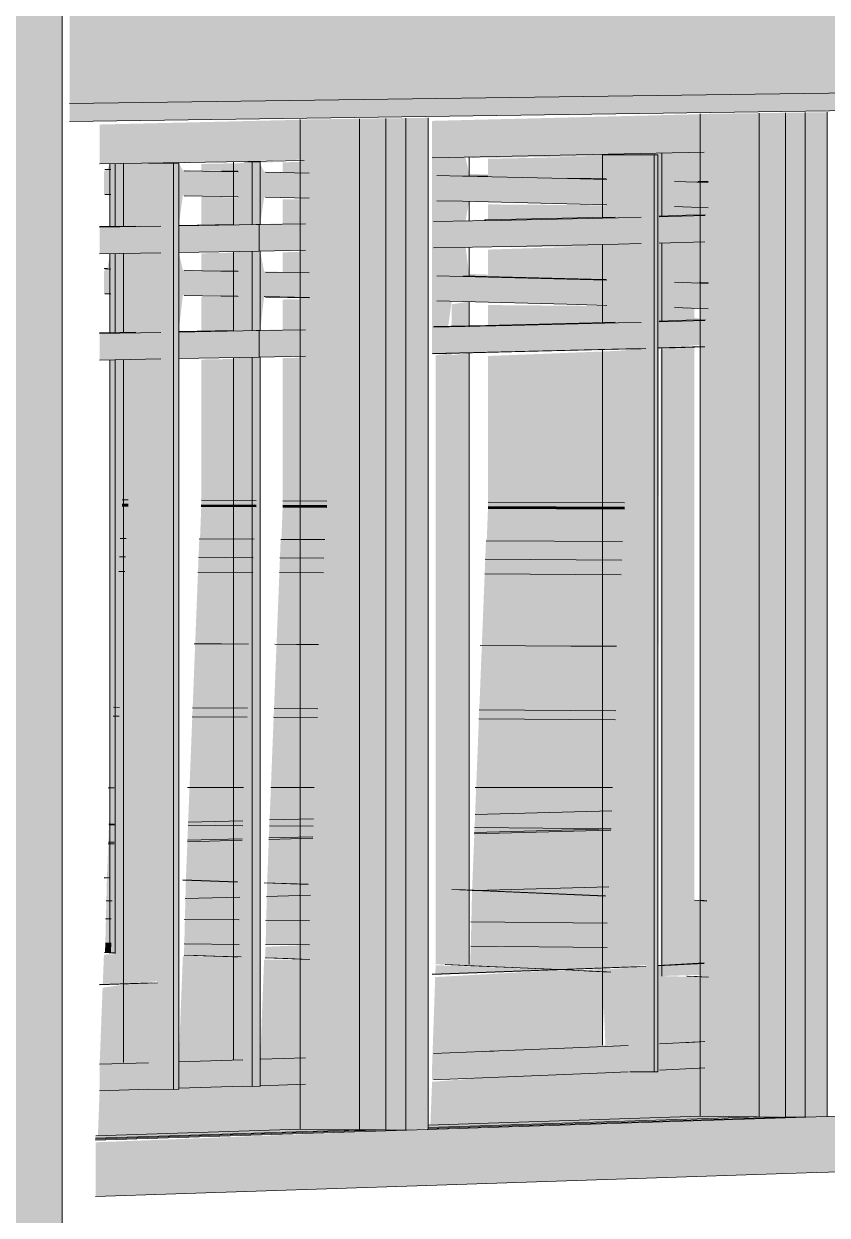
# Model space of a CAD drawing. Header units: inches. Extents: x 30764 to 92544, y -36095 to 66.
# Drawn here: x 92529.20048 to 92529.20887, y 65.98039 to 65.99282 of the extents above; entities that cross this region are included whole.
import ezdxf

# ---------------------------------------------------------------- set-up
doc = ezdxf.new("R2010")
doc.units = ezdxf.units.IN
doc.header["$MEASUREMENT"] = 0
doc.linetypes.add('Dash 1_16_', pattern=[0.12499999999999996, 0.06249999999999998, -0.06249999999999998])
doc.linetypes.add('Hidden', pattern=[0.28125, 0.1875, -0.09374999999999999])
for name, color, linetype, lineweight in [('A-FLOR', 192, 'Continuous', 13), ('A-FLOR-CLRS', 90, 'Dash 1_16_', 9), ('A-FLOR-HRAL', 11, 'Continuous', 9), ('A-FLOR-OTLN', 90, 'Continuous', 9), ('A-GLAZ-CURT', 52, 'Continuous', 9), ('A-GLAZ-CWMG', 51, 'Continuous', 9), ('A-PROP-SBCK', 71, 'Hidden', 50), ('A-WALL-PATT', 111, 'Continuous', 13), ('E-ELEC-EQPM', 71, 'Continuous', 9), ('L-SITE-WALL', 31, 'Continuous', 13), ('S-BEAM', 12, 'Continuous', 9)]:
    doc.layers.add(name, color=color, linetype=linetype, lineweight=lineweight)

# ---------------------------------------------------------------- blocks, each defined once
blk = doc.blocks.new('FP_75-Looking North East Copy 1')
at = {"layer": 'A-WALL-PATT', "lineweight": 9}
for p, q in [((31214.04072678286, 65.98785573092835), (31214.04066434355, 65.98785611553706)), ((31214.04206191655, 65.98784750687611), (31214.04148992946, 65.98785103015734)), ((31214.04279957216, 65.9878429631226), (31214.04234017145, 65.9878457929032)), ((31214.04591134258, 65.9878237954822), (31214.04448492634, 65.98783258180954))]:
    blk.add_line(p, q, dxfattribs=at)

msp = doc.modelspace()

# ---------------------------------------------------------------- hatches: boundary and pattern name
at = {"layer": 'A-FLOR-HRAL', "lineweight": 5, "transparency": 33554466}
for points in [[(92529.20150627717, 65.9895884045859), (92529.20156871645, 65.98961354550667), (92529.20156871645, 65.98999708863326), (92529.20150627717, 65.9899744070406), (92529.20150627717, 65.98961216877046)], [(92529.20494687372, 65.98966580461821), (92529.20512894902, 65.98967420175161), (92529.20512894902, 65.98992345983521), (92529.20494687372, 65.9898964545646), (92529.20494687372, 65.98967298695727)], [(92529.20532685997, 65.9896617739895), (92529.2067532762, 65.98972078893622), (92529.2067532762, 65.98987664475364), (92529.20532685997, 65.98988871301603), (92529.20532685997, 65.98966507418315)], [(92529.20512894902, 65.98378111546864), (92529.20512894902, 65.98938710878122), (92529.20494687372, 65.98936516734481), (92529.20494687372, 65.98378927177848)], [(92529.2067532762, 65.98777749812658), (92529.2067532762, 65.98941316703426), (92529.20532685997, 65.98935701871284), (92529.20532685997, 65.98778631786202), (92529.20552102487, 65.9877851173127)], [(92529.20712857792, 65.9829889533737), (92529.20761302048, 65.98302140502335), (92529.20761302048, 65.98366748049601), (92529.2074816198, 65.98367580173026), (92529.2074801355, 65.98944764738046), (92529.20712857792, 65.98942561860666), (92529.20712857792, 65.98308979449655)], [(92529.20151800191, 65.98280185928246), (92529.20187366613, 65.9828301048188), (92529.20187366613, 65.98290106586495), (92529.20187366613, 65.98290223839987), (92529.20187366613, 65.98932553910565), (92529.20137735433, 65.98931372311141), (92529.20137735433, 65.98311871559453), (92529.20151800191, 65.9831076474134), (92529.20151800191, 65.98283793648882)], [(92529.20156871645, 65.98780955500033), (92529.20156871645, 65.98930568988891), (92529.20150627717, 65.98930454257287), (92529.20150627717, 65.9878099410714)], [(92529.20155491403, 65.98745262962684), (92529.20156871647, 65.98780955500035), (92529.20150627718, 65.98780994107143), (92529.20149247856, 65.98745302698023)], [(92529.20673915585, 65.98741963594875), (92529.2067532762, 65.98777749812656), (92529.20532685996, 65.987786317862), (92529.20531282724, 65.98742871342415), (92529.20550698022, 65.98742747779096)], [(92529.20140826395, 65.98390788518257), (92529.20154746369, 65.98745299660095), (92529.20148503028, 65.98745339393108), (92529.20134591703, 65.9839096171261)], [(92529.20658311316, 65.98371546637455), (92529.20673153386, 65.98742000485528), (92529.20530525254, 65.9874290817985), (92529.20515982335, 65.98377917694042), (92529.2057878336, 65.98375106538641)], [(92529.20139151042, 65.98322707407729), (92529.20140826394, 65.98390788518248), (92529.20134546193, 65.98389802314365), (92529.20132912017, 65.98322760490598)], [(92529.20657198859, 65.9831829975428), (92529.20658311315, 65.98371546637455), (92529.20515982335, 65.98377917694046), (92529.2051466972, 65.98319512420443), (92529.2064744614, 65.98318382732334)], [(92529.20138769242, 65.98312834261574), (92529.2013915104, 65.98322707407728), (92529.20132912014, 65.98322760490592), (92529.20132536188, 65.983130393682)], [(92529.20614031635, 65.98294823460068), (92529.20656402034, 65.98298105156552), (92529.20657198862, 65.98318299754285), (92529.20514655109, 65.9831914007519), (92529.20513875075, 65.98299261970455), (92529.20548320148, 65.98297752729088)], [(92529.20130205946, 65.98279238708999), (92529.201550098, 65.98279969207114), (92529.20156265791, 65.98311933234558), (92529.20131447894, 65.98310876122834), (92529.20130248451, 65.98280321494734)], [(92529.20477540989, 65.98289793413795), (92529.20613000922, 65.98294891234228), (92529.20477939516, 65.9829980897853), (92529.20477548458, 65.98289981117537)]]:
    msp.add_hatch(color=256, dxfattribs=at).paths.add_polyline_path(points, flags=0)
h = msp.add_hatch(color=256, dxfattribs=at)
h.paths.add_polyline_path([(92529.20364150578, 65.98779673864777), (92529.20364150578, 65.98934428099659), (92529.20318210509, 65.98933517671229), (92529.20318210509, 65.987799579188)], flags=0)
h.paths.add_polyline_path([(92529.20290385016, 65.9878012996779), (92529.20290385016, 65.9893302228424), (92529.2023318631, 65.98931971263491), (92529.2023318631, 65.98780483635565)], flags=0)
h.paths.add_polyline_path([(92529.2023318631, 65.98960317202801), (92529.20290385016, 65.98961355852214), (92529.20290385016, 65.9899707031381), (92529.2023318631, 65.98997441480915), (92529.2023318631, 65.9896121768197)], flags=0)
h.paths.add_polyline_path([(92529.20318210509, 65.98961866282055), (92529.20364150578, 65.98963967599128), (92529.20364150578, 65.98995490884697), (92529.20318210509, 65.9899461599009), (92529.20318210509, 65.98963837477487)], flags=0)
h = msp.add_hatch(color=256, dxfattribs=at)
h.paths.add_polyline_path([(92529.20652091416, 65.98296693938128), (92529.20697382811, 65.98299976628263), (92529.20697382811, 65.98943363512441), (92529.20652091416, 65.98939897526616), (92529.20652091416, 65.982983875923)], flags=0)
h.paths.add_polyline_path([(92529.20512894903, 65.9829932650258), (92529.20512894903, 65.98378111546869), (92529.20494687374, 65.98378927177858), (92529.20494491849, 65.98938307556699), (92529.20477961597, 65.98936516787151), (92529.20477961597, 65.98300722642452)], flags=0)
h = msp.add_hatch(color=256, dxfattribs=at)
h.paths.add_polyline_path([(92529.20362757644, 65.98743943873839), (92529.20364150581, 65.9877967386478), (92529.20318210508, 65.98779957918798), (92529.20316820388, 65.98744236228839)], flags=0)
h.paths.add_polyline_path([(92529.20288996602, 65.98744413305661), (92529.20290385016, 65.98780129967787), (92529.2023318631, 65.98780483635566), (92529.20231801397, 65.9874477730877)], flags=0)
h = msp.add_hatch(color=256, dxfattribs=at)
h.paths.add_polyline_path([(92529.20347752018, 65.98383899725397), (92529.20362005754, 65.98743980648443), (92529.2031607002, 65.98744272986329), (92529.20301892635, 65.98385479021229)], flags=0)
h.paths.add_polyline_path([(92529.20274115926, 65.98386435589717), (92529.20288247152, 65.98744450052789), (92529.20231053839, 65.98744814034598), (92529.20217017292, 65.98388401940745)], flags=0)
at = {"layer": 'A-GLAZ-CURT', "lineweight": 5, "transparency": 33554458}
h = msp.add_hatch(color=256, dxfattribs=at)
h.paths.add_polyline_path([(92529.2036415058, 65.99022134351175), (92529.2036415058, 65.99045136868526), (92529.20318210508, 65.99043929151226), (92529.20318210508, 65.99023091905565)], flags=0)
h.paths.add_polyline_path([(92529.20290385016, 65.9902365874972), (92529.20290385016, 65.99043877111855), (92529.2023318631, 65.9904293528807), (92529.2023318631, 65.99024745487127), (92529.20273032539, 65.99023988435259)], flags=0)
h.paths.add_polyline_path([(92529.20156871647, 65.99026199227035), (92529.2015413745, 65.99041633683528), (92529.20150627717, 65.99041575892892), (92529.20150627717, 65.99026308531707), (92529.20156671102, 65.99026199225203)], flags=0)
h.paths.add_polyline_path([(92529.20150627717, 65.9906989747634), (92529.20156871647, 65.99072143398597), (92529.20156871647, 65.99103635215188), (92529.20150627717, 65.99101602708834), (92529.20150627717, 65.9907202041016)], flags=0)
h.paths.add_polyline_path([(92529.2023318631, 65.99071216701174), (92529.20290385016, 65.99072144561312), (92529.20290385016, 65.99101270800688), (92529.2023318631, 65.9910160340498), (92529.2023318631, 65.99072021129231)], flags=0)
h.paths.add_polyline_path([(92529.20318210508, 65.99072600545304), (92529.2036415058, 65.99074477721888), (92529.2036415058, 65.99099855468104), (92529.20318210508, 65.9909907147164), (92529.20318210508, 65.99074361479892)], flags=0)
h.paths.add_polyline_path([(92529.2036415058, 65.99126440020383), (92529.2036096565, 65.99139341116216), (92529.2035909738, 65.99138693116356), (92529.2023318631, 65.99136150220625), (92529.2023318631, 65.99128772635166), (92529.20290385016, 65.99130115423266), (92529.20290385016, 65.99137690392915), (92529.20318210508, 65.9913772751809), (92529.20318210508, 65.99127295435639), (92529.20332909771, 65.99127021731786)], flags=0)
h.paths.add_polyline_path([(92529.20156671102, 65.99130071307849), (92529.20156871647, 65.99132465354465), (92529.2015413745, 65.9913569388162), (92529.20150627717, 65.99132514731205), (92529.20150627717, 65.99130168954991), (92529.2015413745, 65.9913011431087)], flags=0)
h.paths.add_polyline_path([(92529.20150627717, 65.99304576071981), (92529.2036415058, 65.99307127126417), (92529.2036415058, 66.00816522656808), (92529.20074993152, 66.00820593874987), (92529.20074993152, 66.00259879283342), (92529.20150627717, 66.00259542031968), (92529.20150627717, 65.99352880064099)], flags=0)
h = msp.add_hatch(color=256, dxfattribs=at)
h.paths.add_polyline_path([(92529.20122724486, 65.98118060947226), (92529.20426058982, 65.98129056564733), (92529.20426058982, 65.99183716057838), (92529.20336491725, 65.99182451464623), (92529.20336491725, 65.98128679328806), (92529.20122874092, 65.98121813378226)], flags=0)
h.paths.add_polyline_path([(92529.20336491725, 65.99307873316425), (92529.20426058982, 65.9930894390572), (92529.20426058982, 66.00814381655886), (92529.20336491725, 66.00815643302072), (92529.20336491725, 65.99352873482772)], flags=0)
h = msp.add_hatch(color=256, dxfattribs=at)
h.paths.add_polyline_path([(92529.20675327622, 65.99014725038174), (92529.20675327622, 65.99051309773199), (92529.20532685998, 65.99046732398236), (92529.20532685998, 65.9901839512272), (92529.20661208467, 65.99015135572705)], flags=0)
h.paths.add_polyline_path([(92529.20532685998, 65.99076451809734), (92529.20675327622, 65.99081723811635), (92529.20675327622, 65.99092842192212), (92529.20532685998, 65.99093923633909), (92529.20532685998, 65.99076746627033)], flags=0)
h.paths.add_polyline_path([(92529.20675327622, 65.99119821034101), (92529.20675327622, 65.99144959707202), (92529.20576027503, 65.99142423359919), (92529.20532685998, 65.99141537286607), (92529.20532685998, 65.99123099642965), (92529.20661208466, 65.99120187778283)], flags=0)
h.paths.add_polyline_path([(92529.20497737065, 65.9930872314473), (92529.20781702426, 65.99312115807639), (92529.20781702425, 66.00810643697771), (92529.20497737065, 66.00814641813785), (92529.20497737065, 65.99351735203635)], flags=0)
h = msp.add_hatch(color=256, dxfattribs=at)
h.paths.add_polyline_path([(92529.2046998953, 65.98129244771694), (92529.20843357212, 65.9814247827233), (92529.20843357212, 65.99189575709251), (92529.2075424466, 65.99188317550448), (92529.20754244659, 65.98142106455384), (92529.20470140276, 65.9813297496831)], flags=0)
h.paths.add_polyline_path([(92529.2075424466, 65.99312839473606), (92529.20843357212, 65.99313904615603), (92529.20843357212, 66.00808535659931), (92529.2075424466, 66.00809790886696), (92529.2075424466, 65.99351481580105)], flags=0)
h = msp.add_hatch(color=256, dxfattribs=at)
h.paths.add_polyline_path([(92529.20706098182, 65.98188467272581), (92529.20709948082, 65.98188649924133), (92529.20714275629, 65.98288480651193), (92529.20761302048, 65.98289985000288), (92529.20761302048, 65.98301526776736), (92529.20709948082, 65.98299085482694), (92529.20711404741, 65.98943907874641), (92529.20758516715, 65.98947570529053), (92529.20758583574, 65.9897361547156), (92529.2074816198, 65.98975661092291), (92529.20748110964, 65.98985514586826), (92529.20761220146, 65.98986323117013), (92529.20758459467, 65.99188186336939), (92529.20474209596, 65.99181091567054), (92529.20474253673, 65.98938097937477), (92529.20697382808, 65.98942680250596), (92529.20697382808, 65.98298406804597), (92529.20652091416, 65.98295137984789), (92529.20655292264, 65.98216276876667), (92529.20677936552, 65.98215012600897), (92529.20677936552, 65.98188671093524)], flags=0)
h.paths.add_polyline_path([(92529.20491047982, 65.98966726163813), (92529.20494652842, 65.98992797778072), (92529.20655131928, 65.98988451003974), (92529.20652063875, 65.98970545554725), (92529.20509278304, 65.98967113506431)], flags=0)
h.paths.add_polyline_path([(92529.20655184952, 65.99015488532406), (92529.20512894903, 65.99021481540358), (92529.20509230648, 65.9904910958914), (92529.20652091416, 65.99050038043333), (92529.20652091416, 65.99044786999515)], flags=0)
h.paths.add_polyline_path([(92529.20509278303, 65.99077288065752), (92529.20512828737, 65.99097039622872), (92529.20655131928, 65.99093547003562), (92529.20652063875, 65.9908035402889), (92529.20524753905, 65.99077581805052)], flags=0)
h.paths.add_polyline_path([(92529.20655184952, 65.99120503088952), (92529.20512894903, 65.99125856842718), (92529.20509251177, 65.99142384527097), (92529.20652091416, 65.9914430730014)], flags=0)
h.paths.add_polyline_path([(92529.20509248774, 65.99142513552239), (92529.20509234307, 65.99143182692693), (92529.20516308886, 65.99142894525541)], flags=0)
h = msp.add_hatch(color=256, dxfattribs=at)
h.paths.add_polyline_path([(92529.20203993056, 65.98170083991522), (92529.20209517944, 65.98171321560451), (92529.20209517944, 65.98932960575321), (92529.20266803827, 65.98934004782761), (92529.20266803827, 65.98201222105035), (92529.20280702398, 65.98201222456733), (92529.20280702398, 65.98173548956066), (92529.20294613422, 65.9817398585322), (92529.20294608327, 65.98934516341372), (92529.20340576638, 65.98935406184833), (92529.20340619763, 65.98963686494969), (92529.2029465141, 65.98962820288217), (92529.20298792385, 65.98997234636374), (92529.20344643181, 65.9899657541712), (92529.2034468095, 65.99022875659006), (92529.20298830052, 65.9902383041655), (92529.20294608327, 65.99045215942266), (92529.20340576638, 65.99046013334461), (92529.20340619763, 65.99074226602174), (92529.20294651411, 65.99073452790806), (92529.20298792385, 65.99101418050779), (92529.20344643178, 65.99100539180287), (92529.2034468095, 65.9912710225538), (92529.20298830052, 65.99127955172119), (92529.20293746969, 65.99138508380832), (92529.20266803827, 65.99135849354155), (92529.20271057583, 65.99128460080706), (92529.20213962306, 65.99129428111925), (92529.20209517944, 65.99136950402091), (92529.20340578147, 65.99140672622181), (92529.20340538186, 65.99182322515432), (92529.20126899547, 65.99177284285567), (92529.20126954306, 65.991364908118), (92529.20137735436, 65.9913627571097), (92529.20135055951, 65.9913076594278), (92529.20131518295, 65.99128297739581), (92529.20131518293, 65.99104416872679), (92529.20137750974, 65.99104307988874), (92529.20137735436, 65.99070695837902), (92529.20126936518, 65.99070221983027), (92529.20126936518, 65.99042467415354), (92529.20137735436, 65.99042398564531), (92529.2013505595, 65.99026976801618), (92529.20131518295, 65.9902421388759), (92529.20131518293, 65.99000581147772), (92529.20137735436, 65.99000234455578), (92529.20137735436, 65.98959734146902), (92529.20126936518, 65.98959203712342), (92529.20126936518, 65.9893144914467), (92529.20187366613, 65.98932553910578), (92529.20187366613, 65.98290223840002), (92529.20187366613, 65.98290106586508), (92529.20187366613, 65.98281238630656), (92529.20151800191, 65.98279973231169), (92529.20151800191, 65.98198286968909), (92529.2017789317, 65.98198048511846), (92529.2017789317, 65.9817032618126)], flags=0)
h.paths.add_polyline_path([(92529.20209517944, 65.98961280257873), (92529.20213927902, 65.98998974547494), (92529.20271020877, 65.98997828681148), (92529.20266803827, 65.989622967516), (92529.20259976074, 65.98962174903467)], flags=0)
h.paths.add_polyline_path([(92529.20271057579, 65.99024395612726), (92529.20213962306, 65.99025479229765), (92529.20209517944, 65.99043821814247), (92529.20266803827, 65.99044757532604)], flags=0)
h.paths.add_polyline_path([(92529.20209517944, 65.99072077030367), (92529.20213927902, 65.99102977191912), (92529.20271020874, 65.99101950376614), (92529.20266803827, 65.99072985098097), (92529.20259976074, 65.99072876247094)], flags=0)
h = msp.add_hatch(color=256, dxfattribs=at)
h.paths.add_polyline_path([(92529.2034626702, 65.98320945223962), (92529.20347752015, 65.98383899725393), (92529.20301892635, 65.98385479021228), (92529.20300363092, 65.98321335783676)], flags=0)
h.paths.add_polyline_path([(92529.20272559483, 65.98321572342282), (92529.20274115926, 65.98386435589723), (92529.20217017291, 65.98388401940745), (92529.20215405744, 65.98322058617616), (92529.20267449465, 65.98321615819336)], flags=0)
h = msp.add_hatch(color=256, dxfattribs=at)
h.paths.add_polyline_path([(92529.20125136769, 65.98121646337569), (92529.20338779627, 65.9812888722361), (92529.20340598204, 65.98175535298813), (92529.20126957056, 65.98168729811833), (92529.20125376298, 65.98127841980494)], flags=0)
h.paths.add_polyline_path([(92529.20345675567, 65.98305773968822), (92529.2034626702, 65.98320945223965), (92529.2030027405, 65.98319047700566), (92529.20299821923, 65.98307429477391)], flags=0)
h.paths.add_polyline_path([(92529.20272048685, 65.98308432207536), (92529.20272559482, 65.98321572342284), (92529.20215405742, 65.98322058617616), (92529.20214950734, 65.98310327412176), (92529.20266944241, 65.98308616499337)], flags=0)
h = msp.add_hatch(color=256, dxfattribs=at)
h.paths.add_polyline_path([(92529.20126957055, 65.98168729811826), (92529.2017789317, 65.9817032618126), (92529.2017789317, 65.98198048511846), (92529.20151915519, 65.98201221998522), (92529.20155009799, 65.98279969207128), (92529.20130090833, 65.98276306296914), (92529.20126957058, 65.98196476329835)], flags=0)
h.paths.add_polyline_path([(92529.20209559111, 65.98171318611523), (92529.20280708923, 65.98173548490814), (92529.2028070892, 65.98201221998522), (92529.2026682638, 65.9820175488478), (92529.20271039681, 65.98308498904245), (92529.20213911141, 65.98309531485917), (92529.20209559111, 65.98199025905286)], flags=0)
h.paths.add_polyline_path([(92529.20294629876, 65.98174010314052), (92529.20340598207, 65.98175535298816), (92529.20344662067, 65.98305840875314), (92529.20298735866, 65.98305589071622), (92529.20294629876, 65.98198896696199)], flags=0)
h = msp.add_hatch(color=256, dxfattribs=at)
h.paths.add_polyline_path([(92529.20472420205, 65.98132809907199), (92529.20756553029, 65.98142311377687), (92529.20758548746, 65.98192684145204), (92529.2052868663, 65.98182239646508), (92529.20474196362, 65.9817813395667), (92529.20472752175, 65.98141281082918)], flags=0)
h.paths.add_polyline_path([(92529.20656192073, 65.9829278405157), (92529.20656335368, 65.9829641559363), (92529.20628675107, 65.98294170687258)], flags=0)
h = msp.add_hatch(color=256, dxfattribs=at)
h.paths.add_polyline_path([(92529.20474277492, 65.98180204338021), (92529.20677936552, 65.98188671093524), (92529.20677936552, 65.98215012600897), (92529.20652091416, 65.98216299691944), (92529.2065515845, 65.98292851987937), (92529.20605985879, 65.98294627234216), (92529.20477446227, 65.98287411898622), (92529.20474277492, 65.9819557356762)], flags=0)
h.paths.add_polyline_path([(92529.20710011334, 65.98190249422466), (92529.20758548746, 65.981926841452), (92529.20761250777, 65.98287234662978), (92529.20712854623, 65.98288479791019), (92529.20710011334, 65.98202354324282)], flags=0)
at = {"layer": 'A-GLAZ-CWMG', "lineweight": 5}
h = msp.add_hatch(color=256, dxfattribs=at)
h.paths.add_polyline_path([(92529.20446739896, 65.98128119220904), (92529.20446739896, 65.99184008050084), (92529.20426058982, 65.99183716057847), (92529.20426058982, 65.98128315285696)], flags=0)
h.paths.add_polyline_path([(92529.20426058982, 65.99308943905727), (92529.20446739896, 65.99309191102816), (92529.20446739896, 66.00814090344106), (92529.20426058982, 66.00814381655891), (92529.20426058982, 65.99352578341008)], flags=0)
h = msp.add_hatch(color=256, dxfattribs=at)
h.paths.add_polyline_path([(92529.20446739896, 65.98127633853343), (92529.20469954658, 65.98129247301489), (92529.20469954658, 65.99184334028305), (92529.20446739896, 65.9918400805009), (92529.20446739896, 65.98128580566627)], flags=0)
h.paths.add_polyline_path([(92529.20446739896, 65.99309191102822), (92529.20469954658, 65.99309467072028), (92529.20469954658, 66.00813765125558), (92529.20446739896, 66.00814090344113), (92529.20446739896, 65.99352510193314)], flags=0)
h = msp.add_hatch(color=256, dxfattribs=at)
h.paths.add_polyline_path([(92529.20863933058, 65.98141553337847), (92529.20863933058, 65.99189866214643), (92529.20843357213, 65.99189575709258), (92529.20843357213, 65.98141746598172)], flags=0)
h.paths.add_polyline_path([(92529.20843357213, 65.99313904615609), (92529.20863933058, 65.9931415055395), (92529.20863933058, 66.00808245831551), (92529.20843357213, 66.00808535659935), (92529.20843357213, 65.99351187929776)], flags=0)
h = msp.add_hatch(color=256, dxfattribs=at)
h.paths.add_polyline_path([(92529.20863933055, 65.98141075933252), (92529.2088681575, 65.98141813220069), (92529.2088681575, 65.99190187530057), (92529.20863933055, 65.99189866214644), (92529.20863933055, 65.98224878578517)], flags=0)
h.paths.add_polyline_path([(92529.20863933055, 65.9931415055395), (92529.2088681575, 65.99314422575684), (92529.2088681575, 66.00807925264927), (92529.20863933055, 66.00808245831553), (92529.20863933055, 65.99351120126728)], flags=0)
for points in [[(92529.20875376671, 65.98083364795093), (92529.2121984233, 65.98094810411577), (92529.2121984233, 65.98152543429407), (92529.20875376671, 65.98141074859171), (92529.20875376671, 65.98083867517387)], [(92529.20458349597, 65.98069508168605), (92529.20875376672, 65.9808386751738), (92529.20875376672, 65.98141444649778), (92529.20458349597, 65.98127632755765), (92529.20458349597, 65.98083907863533)], [(92529.20122689877, 65.98058355148548), (92529.20458349597, 65.98069508168608), (92529.20458349597, 65.98128007921073), (92529.20122689877, 65.98114947083027), (92529.20122689877, 65.98083940337635)]]:
    msp.add_hatch(color=256, dxfattribs=at).paths.add_polyline_path(points, flags=0)
at = {"layer": 'E-ELEC-EQPM'}
h = msp.add_hatch(color=256, dxfattribs=at)
h.paths.add_polyline_path([(92529.18819998174, 65.97090353565254), (92529.18873913556, 65.97092979603539), (92529.18873913553, 65.97269162657864), (92529.20035909279, 65.97322329473859), (92529.20035909279, 65.97149576536688), (92529.20087653157, 65.97152096808382), (92529.20087653157, 66.00258900290154), (92529.18819998174, 66.00264513312253), (92529.18819998174, 65.9714983341968)], flags=0)
h.paths.add_polyline_path([(92529.19612537697, 66.00000000000003), (92529.18873913553, 66.00000000000001), (92529.18873913553, 66.00176183054332), (92529.20035909278, 66.00170215060776), (92529.20035909279, 66.00000000000001)], flags=0)
at = {"layer": 'S-BEAM', "lineweight": 5}
for points in [[(92529.20095593653, 65.99199237947359), (92529.2532019061, 65.99270799277947), (92529.2532019061, 65.9935710701966), (92529.20095593653, 65.99294015643434), (92529.20095593653, 65.9928599667498)], [(92529.20095642758, 65.99180330128442), (92529.25320244521, 65.99253581314198), (92529.25320190609, 65.99270799277944), (92529.20095593648, 65.99199237947347)]]:
    msp.add_hatch(color=256, dxfattribs=at).paths.add_polyline_path(points, flags=0)

# ---------------------------------------------------------------- linework, layer by layer
at = {"layer": 'A-FLOR'}
for p, q in [((92529.20154746367, 65.98745299660096), (92529.20148503027, 65.9874533939311)), ((92529.20288247152, 65.98744450052791), (92529.2023105384, 65.98744814034598)), ((92529.20362005755, 65.98743980648447), (92529.2031607002, 65.98744272986333)), ((92529.20673153386, 65.98742000485534), (92529.20530525254, 65.98742908179857)), ((92529.20132912016, 65.9834817321044), (92529.20139151039, 65.98348120931857)), ((92529.20215405742, 65.98347481971894), (92529.20272559483, 65.9834700306437)), ((92529.2030036309, 65.9834677008999), (92529.20346267018, 65.9834638544784)), ((92529.20514669719, 65.9834497435346), (92529.20657198859, 65.98343780061029)), ((92529.20138303057, 65.98312902432941), (92529.20131858607, 65.98313106810775)), ((92529.20139151039, 65.98322707407733), (92529.20132912014, 65.98322760490599)), ((92529.20272559483, 65.98321572342284), (92529.20215405742, 65.9832205861762)), ((92529.20346267018, 65.98320945223965), (92529.20300363089, 65.9832133578368)), ((92529.2065719886, 65.98318299754277), (92529.2051466972, 65.9831951242044)), ((92529.20346090055, 65.98305844508118), (92529.20299917179, 65.98307499285107)), ((92529.20762784878, 65.98287235368991), (92529.20740340966, 65.98288496420409)), ((92529.20209559111, 65.98199025905289), (92529.20276577857, 65.98201094489988)), ((92529.2029520396, 65.98201671940737), (92529.20342156258, 65.98203165462994)), ((92529.20126957059, 65.98196476329836), (92529.2017789317, 65.98198048511843)), ((92529.2017789317, 65.98170326181253), (92529.20126957056, 65.98168729811833)), ((92529.20276577855, 65.98173419020601), (92529.20209559114, 65.98171318611526)), ((92529.20342156255, 65.98175521854728), (92529.20295203957, 65.98174005355209))]:
    msp.add_line(p, q, dxfattribs=at)
for points in [[(92529.20271258993, 65.98308499531913, 0), (92529.20265935549, 65.98308683181514, 0), (92529.20215294964, 65.98310398135362, 0)], [(92529.20613714225, 65.98294892155666, 0), (92529.2051848879, 65.98299104316702, 0), (92529.2048770337, 65.98300382577912, 0)], [(92529.20656414448, 65.98292853328608, 0), (92529.20627643418, 65.98294238513328, 0), (92529.20613714225, 65.98294892155666, 0)], [(92529.2047584948, 65.98207764095646, 0), (92529.20543803473, 65.98210338385063, 0), (92529.2065524173, 65.98215015629519, 0), (92529.20679089107, 65.98216107243319, 0)], [(92529.20711614058, 65.98217658749148, 0), (92529.2075318427, 65.98219762141703, 0), (92529.20758936151, 65.98220065139179, 0)], [(92529.20679089108, 65.98188662739375, 0), (92529.2065524173, 65.98187554331513, 0), (92529.20543803473, 65.9818280512945, 0), (92529.20475849483, 65.9818019123558, 0)], [(92529.20758936151, 65.98192681525931, 0), (92529.2075318427, 65.98192373866961, 0), (92529.20711614058, 65.98190238114525, 0)]]:
    msp.add_polyline3d(points, dxfattribs=at)
at = {"layer": 'A-FLOR-CLRS', "linetype": 'Continuous'}
for p, q in [((92529.20519417916, 65.98377763907682), (92529.2051597237, 65.98377667601623)), ((92529.20658716401, 65.98381657428284), (92529.20519417916, 65.98377763907682)), ((92529.20139898457, 65.9836715599054), (92529.20133650339, 65.98366981349942)), ((92529.2027350234, 65.98370890341697), (92529.20216264628, 65.98369290495079)), ((92529.20347318714, 65.98372953577119), (92529.20301346932, 65.9837166862359)), ((92529.20132912016, 65.9834817321044), (92529.20139151039, 65.98348120931857)), ((92529.20215405742, 65.98347481971894), (92529.20272559483, 65.9834700306437)), ((92529.20300363089, 65.98346770089985), (92529.2034626702, 65.98346385447842)), ((92529.20514669719, 65.98344974353458), (92529.20657198859, 65.98343780061029))]:
    msp.add_line(p, q, dxfattribs=at)
at = {"layer": 'A-FLOR-HRAL'}
for p, q in [((92529.204742698, 65.99142648639862), (92529.20758512174, 65.99148519581595)), ((92529.20714275629, 65.99080961344428), (92529.20714275629, 65.99147130150328)), ((92529.20281594117, 65.99138668981765), (92529.20126897463, 65.9913638255626)), ((92529.20137735436, 65.99070155127876), (92529.20137735436, 65.99136348138823)), ((92529.2014325519, 65.99070243678985), (92529.2014325519, 65.99136500282313)), ((92529.2015180019, 65.99070614393639), (92529.2015180019, 65.99137097123035)), ((92529.20203993058, 65.99136868682078), (92529.20178077882, 65.99136982109218)), ((92529.20209517943, 65.99136950402087), (92529.20203993058, 65.99136868682078)), ((92529.20203993058, 65.9817008399152), (92529.20203993058, 65.99136868682078)), ((92529.20209517943, 65.99136950402087), (92529.20209517943, 65.9817025724529)), ((92529.20266803831, 65.9907244572007), (92529.20266803831, 65.99138484428163)), ((92529.2028635285, 65.99138399052171), (92529.20277846408, 65.99138436202162)), ((92529.20281594133, 65.99138668981213), (92529.20340557034, 65.99139886842413)), ((92529.20294613422, 65.9913852119214), (92529.2028635285, 65.99138399052171)), ((92529.2028635285, 65.99072758402683), (92529.2028635285, 65.99138399052171)), ((92529.20294613422, 65.9913852119214), (92529.20294613422, 65.99072717806816)), ((92529.20512894902, 65.99123210141511), (92529.20512894902, 65.99143061254412)), ((92529.20706098183, 65.9914553967328), (92529.20652091419, 65.99145724041009)), ((92529.20652091419, 65.99079631508455), (92529.20652091419, 65.99145724041009)), ((92529.20709948085, 65.99145625826017), (92529.20706098183, 65.9914553967328)), ((92529.20706098183, 65.98188467272581), (92529.20706098183, 65.9914553967328)), ((92529.20709948085, 65.99145625826017), (92529.20709948085, 65.9818864992413)), ((92529.20132229404, 65.99130377042974), (92529.20138631789, 65.99130271599272)), ((92529.20271333182, 65.99128460519414), (92529.20254562587, 65.9912875507824)), ((92529.20300122857, 65.99127465747776), (92529.20345910943, 65.99126612136055)), ((92529.20727307242, 65.99117913319682), (92529.2076275345, 65.99116874986471)), ((92529.2076252584, 65.99117659451117), (92529.20751705585, 65.99117968829316)), ((92529.20138635016, 65.99104309505135), (92529.20132232348, 65.99104418100502)), ((92529.20345908863, 65.9910054090283), (92529.20300125256, 65.99101419909982)), ((92529.20512894902, 65.99076540634215), (92529.20512894902, 65.99097037309913)), ((92529.20762753117, 65.9909051306784), (92529.20727309209, 65.9909158231995)), ((92529.20126936519, 65.99070221983028), (92529.2019094225, 65.99071240464583)), ((92529.20164845817, 65.9907136337795), (92529.20126977586, 65.99070761154432)), ((92529.20209538535, 65.99071536375145), (92529.2029374181, 65.99072876247097)), ((92529.20266808977, 65.99072984911622), (92529.20209579676, 65.99072074786459)), ((92529.20290483428, 65.99072891558967), (92529.2029374181, 65.99072876247097)), ((92529.2029374181, 65.99072876247097), (92529.20341987902, 65.9907365869582)), ((92529.2029374181, 65.99072876247097), (92529.2029374181, 65.99045200911189)), ((92529.207115667, 65.99081021405365), (92529.20759019387, 65.99082238105228)), ((92529.20512894902, 65.99018518815123), (92529.20512894902, 65.99048974682997)), ((92529.20652091419, 65.98969736763193), (92529.20652091419, 65.9905215782214)), ((92529.20711565456, 65.99053589188158), (92529.20759020669, 65.99054842264134)), ((92529.20714275629, 65.98971225385552), (92529.20714275629, 65.9905352735471)), ((92529.20126936519, 65.99042467415357), (92529.20190942251, 65.99043516299348)), ((92529.20137735436, 65.98959128874488), (92529.20137735436, 65.99042398564531)), ((92529.2014325519, 65.98959227998864), (92529.2014325519, 65.99042489758956)), ((92529.2015180019, 65.98959642977954), (92529.2015180019, 65.99042871539717)), ((92529.20209538532, 65.99043821043054), (92529.2029374181, 65.99045200911186)), ((92529.20266803831, 65.98961692970227), (92529.20266803831, 65.9904475753261)), ((92529.2028635285, 65.98962042988077), (92529.2028635285, 65.99044809537287)), ((92529.2029374181, 65.99045200911186), (92529.20341999008, 65.99046006916907)), ((92529.20294613422, 65.99044809161477), (92529.20294613422, 65.98962018183906)), ((92529.20135055951, 65.99026976801619), (92529.20131679576, 65.99027038067814)), ((92529.20132229404, 65.99026541466014), (92529.20138631789, 65.99026423432018)), ((92529.20271333182, 65.9902439610382), (92529.20254562587, 65.99024725833851)), ((92529.20300122857, 65.99023282553479), (92529.20345910943, 65.99022327017973)), ((92529.20727307242, 65.99012589536956), (92529.2076275345, 65.9901142722366)), ((92529.2076252584, 65.99012305355727), (92529.20753376545, 65.99012598581503)), ((92529.20138635016, 65.99000461331819), (92529.20132232348, 65.99000582517952)), ((92529.20253732732, 65.98998660235596), (92529.20271051611, 65.9899828994787)), ((92529.20298823177, 65.989976961758), (92529.20344674055, 65.98996715857523)), ((92529.20346164913, 65.98996821292467), (92529.20299610004, 65.98997800518652)), ((92529.20345908863, 65.98996255790115), (92529.20300125256, 65.9899723671114)), ((92529.20512894902, 65.98966276829346), (92529.20512894902, 65.98992345983528)), ((92529.20762753117, 65.9898506530759), (92529.20727309209, 65.9898625853096)), ((92529.207115667, 65.98971292617945), (92529.20759019387, 65.98972654595404)), ((92529.20126936519, 65.98959203712346), (92529.2019094225, 65.98960343803638)), ((92529.20164845817, 65.98960481393227), (92529.20126977586, 65.98959807262425)), ((92529.20209538535, 65.98960675046803), (92529.2029374181, 65.98962174903467)), ((92529.20266808977, 65.9896229654286), (92529.20209579676, 65.98961277746035)), ((92529.20290483428, 65.98962192043619), (92529.2029374181, 65.98962174903467)), ((92529.2029374181, 65.98962174903467), (92529.20341987902, 65.98963050778904)), ((92529.2029374181, 65.98962174903467), (92529.2029374181, 65.98934499567558)), ((92529.20209538532, 65.98932959714713), (92529.2029374181, 65.98934499567555)), ((92529.2029374181, 65.98934499567555), (92529.20341999008, 65.98935399023216)), ((92529.20294613422, 65.989345161295), (92529.20294613422, 65.98173587461451)), ((92529.20474269913, 65.98938339675001), (92529.20690727535, 65.98943396201902)), ((92529.20512894902, 65.98378111546869), (92529.20512894902, 65.98938710878129)), ((92529.20652091419, 65.9829669393813), (92529.20652091419, 65.98942263076879)), ((92529.20668715311, 65.98942681978346), (92529.2069259153, 65.98943329592106)), ((92529.20697386602, 65.98943365361666), (92529.20668716225, 65.9894269549326)), ((92529.20726706153, 65.98944347279419), (92529.20709975653, 65.98943785834113)), ((92529.20709992992, 65.98944041574526), (92529.20758544542, 65.98945670483226)), ((92529.20711565456, 65.98943860398379), (92529.20728280295, 65.98944340818139)), ((92529.20714275629, 65.98298972720978), (92529.20714275629, 65.98943716931579)), ((92529.20728280295, 65.98944340818139), (92529.20759020669, 65.98945258758525)), ((92529.20126936519, 65.98931449144673), (92529.20190942251, 65.98932619638404)), ((92529.20137735436, 65.98312068568069), (92529.20137735436, 65.98931372311141)), ((92529.2014325519, 65.98311890308135), (92529.2014325519, 65.98931474078832)), ((92529.2015180019, 65.98280185928253), (92529.2015180019, 65.98931900124032)), ((92529.20266803831, 65.9820118361671), (92529.20266803831, 65.98934004782767)), ((92529.2028635285, 65.98173328513732), (92529.2028635285, 65.98934364134425)), ((92529.20131543322, 65.9839115441937), (92529.20137776938, 65.98390981266499)), ((92529.20137784613, 65.98391167730725), (92529.20131550994, 65.98391340863581)), ((92529.20213954171, 65.98388595261102), (92529.20271042213, 65.98386629382085)), ((92529.20271051615, 65.98386856539426), (92529.20213963538, 65.98388822142368)), ((92529.20298813761, 65.98385673043417), (92529.20344664616, 65.98384094127326)), ((92529.20344674058, 65.98384321640687), (92529.20298823177, 65.98385900335053)), ((92529.20494691035, 65.98378926947974), (92529.20655162676, 65.98371744022492)), ((92529.2065517504, 65.98372038400653), (92529.20501081727, 65.98378934574282)), ((92529.20512894902, 65.98300430939824), (92529.20512894902, 65.98378111546869)), ((92529.20748165628, 65.98367579944612), (92529.20761270374, 65.98366750033085)), ((92529.20761287911, 65.98367165882817), (92529.20754751402, 65.98367579728377)), ((92529.20709975652, 65.98299083680911), (92529.20758527199, 65.98301707492118)), ((92529.20758544543, 65.98302118700269), (92529.2070999299, 65.98299495522618)), ((92529.20474257307, 65.98290011113613), (92529.20697386602, 65.98298406556451)), ((92529.20690727535, 65.98298456221247), (92529.20474269913, 65.98290313242855)), ((92529.20652091419, 65.98216299691946), (92529.20652091419, 65.9829669393813)), ((92529.20714275629, 65.98288480651198), (92529.20714275629, 65.98298972720978)), ((92529.20126946487, 65.98279459104054), (92529.20187370962, 65.9828123833761)), ((92529.20180846845, 65.98281295204585), (92529.2012695676, 65.982797086097)), ((92529.2015180019, 65.98198286968908), (92529.2015180019, 65.98280185928253)), ((92529.20680936638, 65.98188649380275), (92529.20706098183, 65.98188467272581)), ((92529.20706098183, 65.98188467272581), (92529.20709948085, 65.9818864992413)), ((92529.2017789317, 65.98170326181257), (92529.20203993058, 65.9817008399152)), ((92529.20203993058, 65.9817008399152), (92529.20209517943, 65.9817025724529)), ((92529.20276577855, 65.98173419020601), (92529.2028635285, 65.98173328513732)), ((92529.2028635285, 65.98173328513732), (92529.20294613422, 65.98173587461451))]:
    msp.add_line(p, q, dxfattribs=at)
for points in [[(92529.20215100271, 65.99128979692522, 0), (92529.20253702025, 65.99128303146867, 0), (92529.20271694098, 65.99127981775037, 0)], [(92529.20479028822, 65.99123947983789, 0), (92529.20505838617, 65.9912337303648, 0), (92529.20614806499, 65.99120868703443, 0), (92529.20656635545, 65.99119821775668, 0)], [(92529.20532308765, 65.99123370616934, 0), (92529.20531138635, 65.99123396028135, 0), (92529.20506879086, 65.99123916588601, 0)], [(92529.20655980486, 65.9912050350419, 0), (92529.206404801, 65.99120884840914, 0), (92529.20615953894, 65.9912147421318, 0)], [(92529.20271696722, 65.99101951333274, 0), (92529.20253702026, 65.99102282345281, 0), (92529.2021509773, 65.99102979136224, 0)], [(92529.2065663681, 65.99093547775247, 0), (92529.206148065, 65.99094625978178, 0), (92529.20505838614, 65.99097205067415, 0), (92529.20479026521, 65.99097797231954, 0)], [(92529.20475678868, 65.99076001266012, 0), (92529.20557151087, 65.99077581805057, 0), (92529.20668715308, 65.99079996007127, 0), (92529.20692593898, 65.9908055956633, 0)], [(92529.20665588145, 65.99080658714865, 0), (92529.20641769629, 65.99080097020837, 0), (92529.20530457425, 65.9907769006243, 0), (92529.20528799074, 65.99077656543835, 0)], [(92529.2075971926, 65.99083092644257, 0), (92529.20739606916, 65.99082539643743, 0), (92529.20711413019, 65.99081796652983, 0)], [(92529.20475676483, 65.99048419176013, 0), (92529.20557151087, 65.99050046933566, 0), (92529.20668715308, 65.99052533201369, 0), (92529.2069259153, 65.99053113530589, 0)], [(92529.20215100271, 65.99024977267746, 0), (92529.20253702025, 65.99024219940523, 0), (92529.20271694098, 65.99023860195935, 0)], [(92529.20479028822, 65.9901934475797, 0), (92529.20505838617, 65.99018701160236, 0), (92529.20614806499, 65.9901589780236, 0), (92529.20656635545, 65.99014725868282, 0)], [(92529.20655980486, 65.99015488997225, 0), (92529.206404801, 65.99015915866693, 0), (92529.20531138635, 65.99018726897165, 0), (92529.20506879086, 65.99019309614106, 0)], [(92529.20271696722, 65.98997829748727, 0), (92529.20253702026, 65.98998199138939, 0), (92529.2021509773, 65.98998976717237, 0)], [(92529.2065663681, 65.98988451865132, 0), (92529.206148065, 65.989896550771, 0), (92529.20505838614, 65.98992533191175, 0), (92529.20479026521, 65.98993194012472, 0)], [(92529.2075971926, 65.98973611168944, 0), (92529.20739606916, 65.98972992138518, 0), (92529.20711413019, 65.98972160432444, 0)], [(92529.20475678868, 65.98965673058969, 0), (92529.20557151087, 65.98967442319092, 0), (92529.20668715308, 65.98970144784099, 0), (92529.20692593898, 65.98970775633957, 0)], [(92529.20665588145, 65.98970886621117, 0), (92529.20641769629, 65.98970257859145, 0), (92529.20530457425, 65.9896756350272, 0), (92529.20475878383, 65.98966362935099, 0)], [(92529.20475676483, 65.98938090964538, 0), (92529.20557151087, 65.98939907447601, 0), (92529.20668715311, 65.9894268197834, 0)]]:
    msp.add_polyline3d(points, dxfattribs=at)
at = {"layer": 'A-FLOR-OTLN'}
for p, q in [((92529.20147747094, 65.98726082740497), (92529.20153990226, 65.98726042398857)), ((92529.20230295138, 65.98725549334571), (92529.20287486532, 65.98725179777318)), ((92529.20315308464, 65.98724999998572), (92529.20361242659, 65.98724703182687)), ((92529.20529756497, 65.98723614286163), (92529.20672379827, 65.98722692687943)), ((92529.20153386165, 65.98710658281844), (92529.201471432, 65.98710699109677)), ((92529.20286878894, 65.9870978526414), (92529.20229689033, 65.98710159275232)), ((92529.20360633043, 65.98709302925684), (92529.20314700081, 65.98709603318734)), ((92529.20671761854, 65.98707268200944), (92529.20529142355, 65.98708200906023)), ((92529.20141580483, 65.98568994156336), (92529.20147821907, 65.98568948851083)), ((92529.20224105948, 65.98568395120505), (92529.20281281689, 65.98567980093247)), ((92529.20309096004, 65.985677781947), (92529.20355017619, 65.98567444858912)), ((92529.20523485256, 65.98566221986064), (92529.20666069433, 65.98565186996063)), ((92529.20141219349, 65.98559794618619), (92529.20147460676, 65.98559749022758)), ((92529.20223743493, 65.98559191740311), (92529.20280918319, 65.98558774050889)), ((92529.20308732188, 65.98558570857278), (92529.20354653065, 65.98558235383334)), ((92529.20523117995, 65.98557004666485), (92529.20665699881, 65.9855596303767)), ((92529.20219408444, 65.98449117412859), (92529.20276650113, 65.98450639130515)), ((92529.20304496624, 65.98451379404659), (92529.20350471568, 65.98452601606706)), ((92529.20519136747, 65.98457085416955), (92529.20661890437, 65.9846088039381)), ((92529.2013676991, 65.98446449454782), (92529.20143010005, 65.98446400279089)), ((92529.20219277764, 65.9844579924323), (92529.20276441296, 65.98445348760195)), ((92529.2030424967, 65.98445129613471), (92529.2035016147, 65.98444767800859)), ((92529.2051832781, 65.98436783147125), (92529.20661079028, 65.98440627939677)), ((92529.20518390792, 65.98438363809889), (92529.20661142204, 65.98442204724086)), ((92529.20518593068, 65.98443440458453), (92529.20661146703, 65.98442317049995)), ((92529.20135986208, 65.98426485342658), (92529.2014223465, 65.98426653635133)), ((92529.20136048665, 65.98428076392915), (92529.20142297112, 65.98428244515634)), ((92529.20218604761, 65.98428710550982), (92529.20275845421, 65.98430252243276)), ((92529.20218667331, 65.98430299356684), (92529.20275908071, 65.98431839493868)), ((92529.2030369144, 65.98431002234558), (92529.20349665574, 65.98432240479794)), ((92529.20303754129, 65.98432588728633), (92529.20349728326, 65.98433825724834))]:
    msp.add_line(p, q, dxfattribs=at)
for points in [[(92529.2022586055, 65.98635417152548, 0), (92529.20254069622, 65.98635226829441, 0), (92529.20282351524, 65.98635038054056, 0)], [(92529.20309926281, 65.98634855950439, 0), (92529.20332732113, 65.98634706787088, 0), (92529.20355583089, 65.9863455863389, 0)], [(92529.20524408056, 65.98633503874163, 0), (92529.20571687377, 65.98633220833584, 0), (92529.20619131289, 65.9863294213518, 0), (92529.20666735311, 65.98632667808508, 0)], [(92529.20142200236, 65.98485093871223, 0), (92529.2013909758, 65.98485085890309, 0), (92529.20135997562, 65.98485077826726, 0)], [(92529.20277215882, 65.98485357481667, 0), (92529.20247935118, 65.98485313843673, 0), (92529.2021884007, 65.98485263191691, 0)], [(92529.20350966902, 65.98485435654254, 0), (92529.20328345947, 65.98485416433442, 0), (92529.20305817218, 65.98485393130571, 0)], [(92529.20662607253, 65.98485295920308, 0), (92529.20626651813, 65.98485349237328, 0), (92529.20590779622, 65.9848539296916, 0), (92529.20555006784, 65.98485427096996, 0), (92529.2051934936, 65.98485451606152, 0)], [(92529.20136564685, 65.98447108484193, 0), (92529.2013936746, 65.98447086296345, 0), (92529.20142172449, 65.98447064164172, 0)], [(92529.20135967212, 65.98312980728299, 0), (92529.20139192377, 65.98312878306928, 0), (92529.2014241239, 65.9831277585426, 0)], [(92529.20219391317, 65.98310265943319, 0), (92529.20247367467, 65.98309323178553, 0), (92529.20274906534, 65.98308377973099, 0)], [(92529.20301235547, 65.98307457572541, 0), (92529.20323624401, 65.98306661425508, 0), (92529.20345701894, 65.98305863650614, 0)], [(92529.20487828151, 65.98300383289592, 0), (92529.20514516853, 65.98299277323473, 0), (92529.20540604292, 65.98298168782249, 0), (92529.20566087509, 65.98297057736201, 0), (92529.20590963593, 65.98295944256095, 0), (92529.20615229654, 65.98294828413137, 0)], [(92529.20615229654, 65.98294828413137, 0), (92529.20638411217, 65.98293732882868, 0), (92529.20661001741, 65.98292635220801, 0)], [(92529.20740480417, 65.9828849716223, 0), (92529.20750976211, 65.98287913252229, 0), (92529.20761303624, 65.98287328850094, 0)], [(92529.20748776433, 65.98219520529042, 0), (92529.20742316489, 65.9821918656884, 0), (92529.20735790305, 65.98218852915043, 0)], [(92529.20538607638, 65.98210125836424, 0), (92529.20534108026, 65.98209950620281, 0), (92529.20529589217, 65.98209775514856, 0)]]:
    msp.add_polyline3d(points, dxfattribs=at)
at = {"layer": 'A-GLAZ-CURT'}
for p, q in [((92529.20398491168, 65.99183326829976), (92529.20398491168, 65.98128091392562)), ((92529.20426058982, 65.98127829968959), (92529.20426058982, 65.99183716057843)), ((92529.20815929412, 65.99189188462705), (92529.20815929412, 65.98141526927319)), ((92529.2084335721, 65.98141269243219), (92529.2084335721, 65.9918957570926)), ((92529.20469989532, 65.98129244771694), (92529.2084335721, 65.98141269243219)), ((92529.20815929412, 65.98141526927319), (92529.20470035978, 65.9813039411108)), ((92529.20815929412, 65.98141526927319), (92529.2084335721, 65.98141269243219)), ((92529.20122724488, 65.98118060947233), (92529.20426058982, 65.98127829968959)), ((92529.20398491168, 65.98128091392562), (92529.20122770585, 65.98119217137402)), ((92529.20398491168, 65.98128091392562), (92529.20426058982, 65.98127829968959))]:
    msp.add_line(p, q, dxfattribs=at)
at = {"layer": 'A-GLAZ-CWMG'}
for p, q in [((92529.20446739897, 65.99184008050076), (92529.20446739897, 65.98127633853336)), ((92529.20469954658, 65.99184334028297), (92529.20469954658, 65.98128381839372)), ((92529.2075424466, 65.98142106455389), (92529.2075424466, 65.99188317550455)), ((92529.20863933054, 65.9918986621463), (92529.20863933054, 65.98141075933246)), ((92529.2088681575, 65.99190187530053), (92529.2088681575, 65.98141813220073)), ((92529.20336491727, 65.98128679328805), (92529.20336491727, 65.99182451464624)), ((92529.20875376674, 65.9814144464978), (92529.21219842331, 65.9815254342941)), ((92529.20458349597, 65.98128007921072), (92529.20875376674, 65.9814144464978)), ((92529.20470140278, 65.98132974968316), (92529.2075424466, 65.98142106455389)), ((92529.20843357212, 65.98141269243219), (92529.2075424466, 65.98142106455389)), ((92529.20863933054, 65.98141075933246), (92529.20843357212, 65.98141269243219)), ((92529.2088681575, 65.98141813220073), (92529.20863933054, 65.98141075933246)), ((92529.20122689877, 65.98117192871311), (92529.20458349597, 65.98128007921072)), ((92529.20122874095, 65.98121813378228), (92529.20336491727, 65.98128679328809)), ((92529.20426058982, 65.98127829968958), (92529.20336491727, 65.98128679328805)), ((92529.20446739897, 65.98127633853336), (92529.20426058982, 65.98127829968958)), ((92529.20469954658, 65.98128381839372), (92529.20446739897, 65.98127633853336)), ((92529.20875376674, 65.98083364795085), (92529.21219842331, 65.98094810411578)), ((92529.20458349597, 65.98069508168605), (92529.20875376674, 65.98083364795085)), ((92529.20122689877, 65.9805835514854), (92529.20458349597, 65.98069508168605))]:
    msp.add_line(p, q, dxfattribs=at)
at = {"layer": 'A-PROP-SBCK', "linetype": 'Continuous'}
for p, q in [((92529.20150578913, 65.98779731710712), (92529.2015682283, 65.987796930637)), ((92529.20233137326, 65.98779220711481), (92529.2029033591, 65.98778866678127)), ((92529.20318161341, 65.98778694451295), (92529.20364101313, 65.98778410103652)), ((92529.20532636365, 65.98777366947914), (92529.20675277678, 65.987764840627))]:
    msp.add_line(p, q, dxfattribs=at)
at = {"layer": 'E-ELEC-EQPM'}
msp.add_line((92529.20087653157, 65.97152096808387), (92529.20087653157, 66.0025890029015), dxfattribs=at)
at = {"layer": 'L-SITE-WALL'}
for p, q in [((92529.2015062772, 65.9878099410714), (92529.20156871648, 65.98780955500033)), ((92529.20233186311, 65.98780483635568), (92529.20290385018, 65.9878012996779)), ((92529.20318210509, 65.98779957918799), (92529.2036415058, 65.98779673864777)), ((92529.20532685998, 65.98778631786205), (92529.20675327623, 65.9877774981266))]:
    msp.add_line(p, q, dxfattribs=at)
at = {"layer": 'S-BEAM'}
for p, q in [((92529.20095593648, 65.99199237947353), (92529.25320190612, 65.99270799277943)), ((92529.20095642755, 65.99180330128442), (92529.25320244524, 65.99253581314206))]:
    msp.add_line(p, q, dxfattribs=at)

# ---------------------------------------------------------------- block references
at = {"layer": 'L-SITE-WALL', "lineweight": 9}
msp.add_blockref('FP_75-Looking North East Copy 1', (61315.16084193363, 0), dxfattribs=at)

doc.saveas('drawing.dxf')
